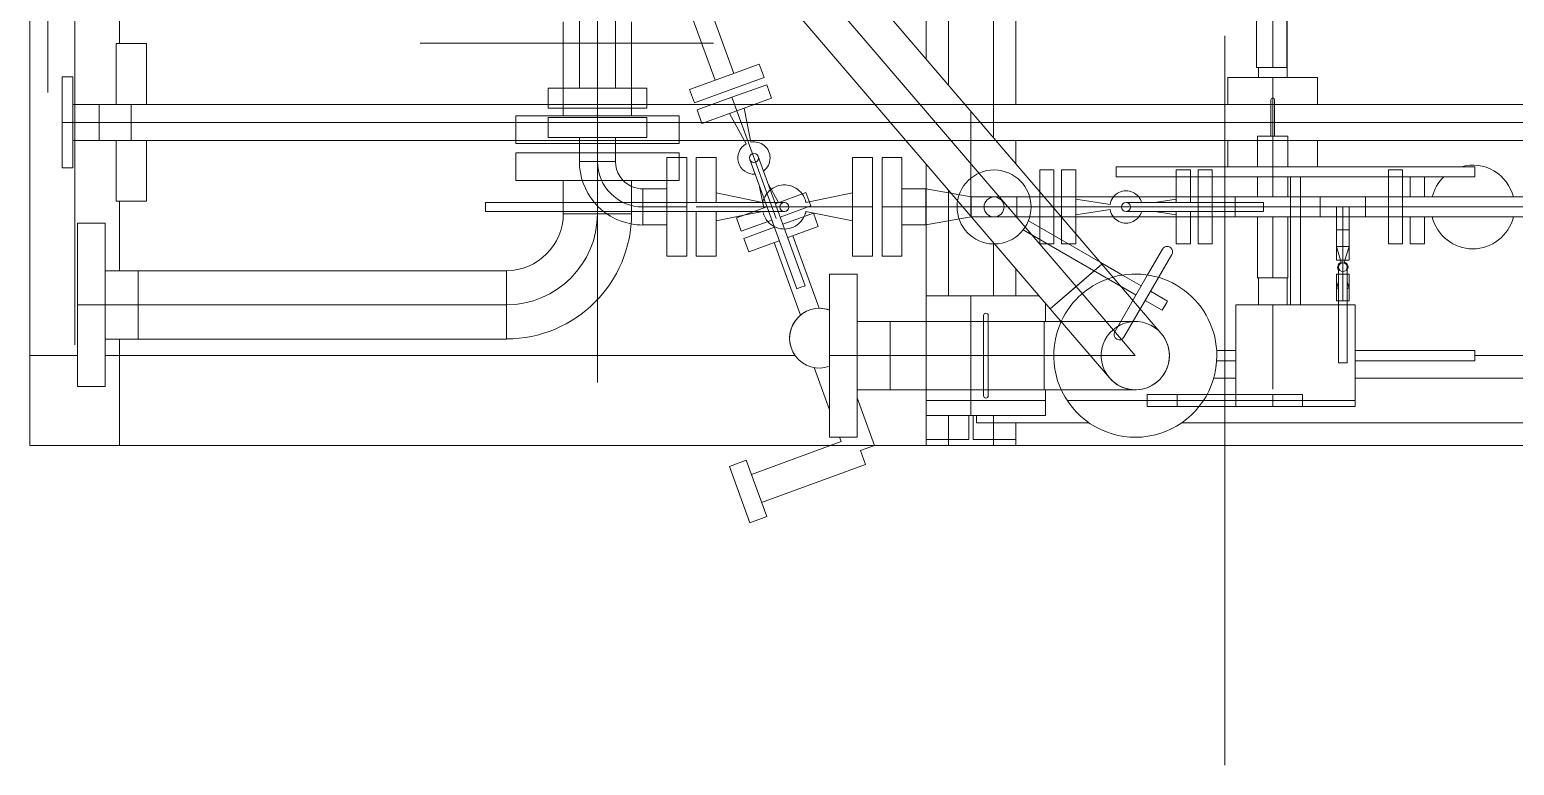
# Model space of a CAD drawing. Header units: inches. Extents: x -1128 to 651, y 96 to 845.
# Drawn here: x -1031.404 to -1029.162, y 727.012 to 728.122 of the extents above; entities that cross this region are included whole.
import ezdxf

# ---------------------------------------------------------------- set-up
doc = ezdxf.new("R2010")
doc.units = ezdxf.units.IN
doc.header["$MEASUREMENT"] = 0
doc.layers.add('EQUIPMENT LAYOUT-EMBED 1_DWG$0$Default', color=7, linetype='Continuous')
doc.layers.add('EQUIPMENT LAYOUT-EMBED 1_DWG$0$DwgTemplate', color=7, linetype='Continuous')
doc.layers.add('Layout', color=6, linetype='Continuous', lineweight=18)

# ---------------------------------------------------------------- blocks, each defined once
blk = doc.blocks.new('A$C55974CAD')
at = {"lineweight": 0}
blk.add_line((54.9723, 7.0556), (54.9723, 7.5465), dxfattribs=at)
at = {"layer": 'EQUIPMENT LAYOUT-EMBED 1_DWG$0$Default', "color": 7, "lineweight": 0}
for p, q in [((54.805, 7.3865), (54.805, 7.25)), ((54.851, 7.3865), (54.805, 7.3865)), ((54.851, 7.3865), (54.851, 7.25)), ((54.864, 7.3325), (54.864, 7.3071)), ((54.8973, 7.3325), (54.864, 7.3325)), ((54.8973, 7.3325), (54.8973, 7.3071)), ((55.0083, 7.3071), (54.851, 7.3071)), ((54.864, 7.3071), (54.864, 7.1928)), ((54.8973, 7.3071), (54.8973, 7.1928)), ((55.164, 7.2801), (54.8973, 7.2801)), ((54.805, 7.25), (54.805, 7.1134)), ((54.851, 7.25), (54.851, 7.1134)), ((55.164, 7.2198), (54.8973, 7.2198)), ((55.0083, 7.1928), (54.851, 7.1928)), ((54.864, 7.1928), (54.864, 7.1674)), ((54.8973, 7.1928), (54.8973, 7.1674)), ((54.8973, 7.1674), (54.864, 7.1674)), ((54.851, 7.1134), (54.805, 7.1134)), ((54.8951, 7.0957), (54.8727, 7.0875)), ((54.8727, 7.0875), (54.8939, 7.0294)), ((54.8951, 7.0957), (54.9163, 7.0375)), ((55.0294, 7.0965), (54.9106, 7.0532)), ((55.0408, 7.0651), (54.922, 7.0218)), ((54.9163, 7.0375), (54.9374, 6.9793)), ((54.8939, 7.0294), (54.9151, 6.9712)), ((54.9374, 6.9793), (54.9151, 6.9712))]:
    blk.add_line(p, q, dxfattribs=at)
at = {"layer": 'EQUIPMENT LAYOUT-EMBED 1_DWG$0$DwgTemplate', "color": 1, "lineweight": 0}
for p, q in [((54.3, 8.2), (54.45, 8.2)), ((54.3, 8.2), (54.3, 6.8591)), ((54.3, 8.2), (56.8, 8.2)), ((54.3, 8.05), (54.3, 8.2)), ((54.45, 8.2), (54.45, 8.12)), ((56.11, 8.1696), (54.89, 8.1696)), ((54.4807, 8.1243), (54.4682, 8.1243)), ((54.4807, 8.1243), (55.0808, 8.1243)), ((54.45, 8.0739), (54.45, 6.919)), ((54.3, 8.05), (54.4778, 8.05)), ((54.5921, 8.05), (54.7082, 8.05)), ((54.9718, 8.05), (55.0125, 8.05)), ((55.3635, 7.25), (54.405, 7.25)), ((54.3, 6.7866), (54.3, 6.7)), ((54.31, 6.7), (54.31, 6.6285)), ((54.35, 6.6625), (54.3, 6.6625)), ((54.7268, 6.6625), (54.55, 6.6625)), ((55.0475, 6.6625), (54.9024, 6.6625)), ((54.31, 6.6285), (54.35, 6.6285)), ((54.31, 6.55), (54.31, 6.6215)), ((54.31, 6.6215), (54.35, 6.6215)), ((54.3375, 6.4273), (54.3375, 6.6158)), ((54.3375, 6.6158), (54.35, 6.6158)), ((54.35, 6.5875), (54.3, 6.5875)), ((54.6393, 6.5875), (54.55, 6.5875)), ((55.0475, 6.5875), (54.8149, 6.5875)), ((54.3, 6.55), (54.31, 6.55)), ((54.31, 6.55), (54.3375, 6.55)), ((54.55, 6.55), (54.5955, 6.55)), ((54.7711, 6.55), (54.8098, 6.55)), ((54.8702, 6.55), (55.0125, 6.55)), ((54.3375, 1.5842), (54.3375, 6.2726)), ((54.4125, 6.2187), (54.4125, 6.182)), ((53.765, 6.2), (54.365, 6.2)), ((54.365, 6.2), (54.385, 6.2)), ((54.385, 6.2), (54.4415, 6.2)), ((54.4415, 6.2), (54.4585, 6.2)), ((54.4585, 6.2), (54.749, 6.2)), ((54.749, 6.2), (54.766, 6.2)), ((54.766, 6.2), (54.985, 6.2)), ((54.5803, 6.144), (54.535, 6.144)), ((54.9317, 6.144), (54.915, 6.144)), ((54.5803, 6.096), (54.535, 6.096)), ((55.0333, 6.096), (54.915, 6.096)), ((54.4125, 5.982), (54.4125, 1.5842)), ((54.45, 5.782), (54.45, 5.554))]:
    blk.add_line(p, q, dxfattribs=at)
at = {"layer": 'EQUIPMENT LAYOUT-EMBED 1_DWG$0$DwgTemplate', "color": 7, "lineweight": 0}
for p, q in [((54.84, 8.1455), (54.7638, 8.1455)), ((54.7638, 8.128), (54.7638, 8.1455)), ((54.84, 8.128), (54.7638, 8.128)), ((54.8098, 8.0835), (54.8098, 8.128)), ((54.84, 8.1455), (54.84, 8.0835)), ((54.9162, 8.1455), (54.84, 8.1455)), ((54.9162, 8.128), (54.84, 8.128)), ((54.8702, 8.0835), (54.8702, 8.128)), ((54.9162, 8.128), (54.9162, 8.1455)), ((54.535, 8.12), (54.3985, 8.12)), ((54.3985, 8.0739), (54.3985, 8.12)), ((54.535, 8.12), (54.535, 8.0184)), ((54.6715, 8.12), (54.535, 8.12)), ((54.6715, 8.0739), (54.6715, 8.12)), ((54.535, 8.0739), (54.3985, 8.0739)), ((54.4778, 8.0184), (54.4778, 8.0739)), ((54.6715, 8.0739), (54.535, 8.0739)), ((54.5921, 8.0184), (54.5921, 8.0739)), ((54.84, 8.0835), (54.8098, 8.0835)), ((54.8702, 8.0835), (54.8098, 8.0835)), ((54.8098, 8.0835), (54.8098, 7.3865)), ((54.8702, 8.0835), (54.84, 8.0835)), ((54.84, 7.3865), (54.84, 8.0835)), ((54.8702, 8.0835), (54.8702, 7.3325)), ((54.5921, 8.0184), (54.4778, 8.0184)), ((54.4778, 8.0184), (54.4778, 7.4024)), ((54.535, 8.0184), (54.4778, 8.0184)), ((54.535, 7.4024), (54.535, 8.0184)), ((54.5921, 8.0184), (54.535, 8.0184)), ((54.5921, 8.0184), (54.5921, 7.4024)), ((54.6911, 7.4372), (54.6986, 7.4372)), ((54.6911, 7.4372), (54.6911, 7.3071)), ((54.6986, 7.4372), (54.7061, 7.4372)), ((54.7061, 7.4372), (54.7061, 7.3071)), ((54.5921, 7.4024), (54.4778, 7.4024)), ((54.4778, 7.4024), (54.5921, 7.4024)), ((54.535, 7.4024), (54.535, 7.4024)), ((54.535, 7.4024), (54.535, 7.4024)), ((54.743, 7.25), (54.743, 7.3865)), ((54.743, 7.3865), (54.789, 7.3865)), ((54.789, 7.25), (54.789, 7.3865)), ((54.8098, 7.3865), (54.8098, 7.1134)), ((54.84, 7.1134), (54.84, 7.3865)), ((54.8147, 7.25), (54.8147, 7.3325)), ((54.8147, 7.3325), (54.848, 7.3325)), ((54.848, 7.25), (54.848, 7.3325)), ((54.8702, 7.3325), (54.8702, 7.1674)), ((54.6874, 7.1928), (54.6874, 7.3071)), ((54.6874, 7.25), (54.6874, 7.3071)), ((54.6874, 7.3071), (54.743, 7.3071)), ((54.6911, 7.3071), (54.6911, 7.1928)), ((54.7061, 7.3071), (54.7061, 7.1928)), ((54.864, 7.3071), (54.864, 7.1928)), ((54.8973, 7.3071), (54.8973, 7.1928)), ((54.7748, 7.2801), (54.7748, 7.2198)), ((54.7748, 7.25), (54.7748, 7.2801)), ((54.7748, 7.2801), (54.789, 7.2801)), ((54.789, 7.2801), (54.805, 7.2801)), ((54.805, 7.2801), (54.8147, 7.2801)), ((55.164, 7.2801), (54.8973, 7.2801)), ((54.6874, 7.1928), (54.6874, 7.25)), ((54.743, 7.1134), (54.743, 7.25)), ((54.7748, 7.2198), (54.7748, 7.25)), ((54.789, 7.1134), (54.789, 7.25)), ((54.8147, 7.1674), (54.8147, 7.25)), ((54.848, 7.1674), (54.848, 7.25)), ((54.7748, 7.2198), (54.789, 7.2198)), ((54.789, 7.2198), (54.805, 7.2198)), ((54.805, 7.2198), (54.8147, 7.2198)), ((55.164, 7.2198), (54.8973, 7.2198)), ((55.3471, 7.1942), (54.5285, 6.4925)), ((54.6874, 7.1928), (54.743, 7.1928)), ((54.6911, 7.1928), (54.6911, 6.9876)), ((54.7061, 7.1928), (54.7061, 6.9734)), ((54.6685, 7.1738), (54.6911, 7.1738)), ((54.6685, 7.1738), (54.6911, 7.1738)), ((54.6685, 7.1738), (54.6685, 7.134)), ((54.6911, 7.1738), (54.7061, 7.1738)), ((54.6911, 7.1738), (54.6986, 7.1738)), ((54.6986, 7.1738), (54.6986, 7.1738)), ((54.6986, 7.1738), (54.6986, 7.1738)), ((54.6986, 7.1006), (54.6986, 7.1738)), ((54.6986, 7.1738), (54.7061, 7.1738)), ((54.7061, 7.1738), (54.7288, 7.1738)), ((54.7061, 7.1738), (54.7288, 7.1738)), ((54.7288, 7.1738), (54.7288, 7.134)), ((54.8147, 7.1674), (54.848, 7.1674)), ((54.8702, 7.1674), (54.8702, 7.0575)), ((54.5657, 6.4492), (55.3843, 7.1508)), ((54.6161, 7.134), (54.6911, 7.134)), ((54.6161, 7.134), (54.6161, 7.1006)), ((54.6911, 7.134), (54.6986, 7.134)), ((54.6986, 7.134), (54.7061, 7.134)), ((54.7061, 7.134), (54.743, 7.134)), ((54.743, 7.134), (54.7812, 7.134)), ((54.7812, 7.134), (54.7812, 7.1134)), ((55.4215, 7.1074), (54.6029, 6.4058)), ((54.743, 7.1134), (54.789, 7.1134)), ((54.7812, 7.1134), (54.7812, 7.1006)), ((54.8098, 7.1134), (54.8098, 7.0042)), ((54.84, 7.0756), (54.84, 7.1134)), ((54.6161, 7.1006), (54.6911, 7.1006)), ((54.6911, 7.0846), (54.6161, 7.0846)), ((54.6161, 7.0513), (54.6161, 7.0846)), ((54.6911, 7.1006), (54.6986, 7.1006)), ((54.6986, 7.1006), (54.7061, 7.1006)), ((54.6986, 7.0846), (54.6986, 6.9719)), ((54.7061, 7.1006), (54.7812, 7.1006)), ((54.7812, 7.0846), (54.7061, 7.0846)), ((54.7812, 7.0513), (54.7812, 7.0846)), ((54.8384, 7.0751), (54.8608, 7.0832)), ((54.882, 7.025), (54.8608, 7.0832)), ((54.8596, 7.0169), (54.8384, 7.0751)), ((54.84, 7.0707), (54.84, 7.0756)), ((54.84, 7.0208), (54.84, 7.0707)), ((54.8702, 7.0575), (54.8702, 6.9879)), ((54.6911, 7.0513), (54.6161, 7.0513)), ((54.6847, 7.0053), (54.6753, 7.0513)), ((54.7812, 7.0513), (54.7061, 7.0513)), ((54.7061, 6.9738), (54.722, 7.0513)), ((54.6803, 7.0175), (54.6579, 7.0094)), ((54.6579, 7.0094), (54.6765, 6.9582)), ((54.882, 7.025), (54.6791, 6.9512)), ((54.6803, 7.0175), (54.6989, 6.9664)), ((54.8042, 7.0011), (54.8551, 7.0291)), ((54.84, 6.9999), (54.84, 7.0208)), ((54.8808, 6.9587), (54.8596, 7.0169)), ((54.9031, 6.9668), (54.882, 7.025)), ((54.5618, 6.9165), (54.778, 6.9952)), ((54.567, 6.9024), (54.7831, 6.9811)), ((54.6911, 6.9738), (54.6847, 7.0053)), ((54.6911, 6.9876), (54.6911, 6.9372)), ((54.807, 6.9933), (54.864, 7.0047)), ((54.8098, 7.0042), (54.8098, 6.9939)), ((54.8098, 6.9939), (54.8098, 6.7337)), ((54.84, 6.7595), (54.84, 6.9999)), ((54.8702, 6.9879), (54.8702, 6.7854)), ((54.7324, 6.9786), (54.697, 6.9716)), ((54.6986, 6.9719), (54.6986, 6.8974)), ((54.7375, 6.9645), (54.7059, 6.9471)), ((54.7061, 6.9734), (54.7061, 6.9472)), ((54.8808, 6.9587), (54.9031, 6.9668)), ((54.6816, 6.9441), (54.7003, 6.893)), ((54.704, 6.9523), (54.7226, 6.9011)), ((54.7061, 6.9472), (54.7061, 6.9464)), ((54.7061, 6.9464), (54.7061, 6.9372)), ((54.5644, 6.9094), (54.5618, 6.9165)), ((54.567, 6.9024), (54.5644, 6.9094)), ((54.6913, 6.9011), (54.6753, 6.8231)), ((54.6986, 6.8974), (54.6986, 6.7897)), ((54.7226, 6.9011), (54.7003, 6.893)), ((54.706, 6.9011), (54.7072, 6.8955)), ((54.7072, 6.8955), (54.722, 6.8231)), ((54.45, 6.8615), (54.3135, 6.8615)), ((54.3135, 6.8155), (54.3135, 6.8615)), ((54.45, 6.8615), (54.45, 6.7599)), ((54.5865, 6.8615), (54.45, 6.8615)), ((54.5865, 6.8155), (54.5865, 6.8615)), ((54.45, 6.8155), (54.3135, 6.8155)), ((54.3928, 6.7599), (54.3928, 6.8155)), ((54.5865, 6.8155), (54.45, 6.8155)), ((54.5071, 6.7599), (54.5071, 6.8155)), ((54.6161, 6.8231), (54.6986, 6.8231)), ((54.6161, 6.8231), (54.6161, 6.7897)), ((54.6986, 6.8231), (54.7812, 6.8231)), ((54.7812, 6.8231), (54.7812, 6.7897)), ((54.6161, 6.7897), (54.6986, 6.7897)), ((54.6986, 6.7897), (54.7812, 6.7897)), ((54.8702, 6.7854), (54.8702, 6.5875)), ((54.5071, 6.7599), (54.3928, 6.7599)), ((54.3928, 6.7599), (54.3928, 6.604)), ((54.45, 6.7599), (54.3928, 6.7599)), ((54.45, 6.604), (54.45, 6.7599)), ((54.5071, 6.7599), (54.45, 6.7599)), ((54.5071, 6.7599), (54.5071, 6.604)), ((54.6986, 6.7737), (54.6161, 6.7737)), ((54.6161, 6.7404), (54.6161, 6.7737)), ((54.6986, 6.7737), (54.6986, 6.7006)), ((54.7812, 6.7737), (54.6986, 6.7737)), ((54.7812, 6.7404), (54.7812, 6.7737)), ((54.84, 6.5875), (54.84, 6.7595)), ((54.6986, 6.7404), (54.6161, 6.7404)), ((54.6685, 6.7006), (54.6685, 6.7404)), ((54.7812, 6.7404), (54.6986, 6.7404)), ((54.7288, 6.7006), (54.7288, 6.7404)), ((54.8098, 6.7337), (54.8098, 6.5831)), ((54.6986, 6.7006), (54.6685, 6.7006)), ((54.6752, 6.6625), (54.6685, 6.7006)), ((54.6986, 6.7006), (54.6685, 6.7006)), ((54.6986, 6.7006), (54.6986, 6.6625)), ((54.7288, 6.7006), (54.6986, 6.7006)), ((54.7288, 6.7006), (54.6986, 6.7006)), ((54.7288, 6.7006), (54.7221, 6.6625)), ((54.6819, 6.6244), (54.6752, 6.6625)), ((54.6986, 6.6625), (54.6986, 6.6244)), ((54.7221, 6.6625), (54.7153, 6.6244)), ((54.6986, 6.6244), (54.6819, 6.6244)), ((54.6986, 6.6244), (54.6819, 6.6244)), ((54.6819, 6.5863), (54.6819, 6.6244)), ((54.7153, 6.6244), (54.6986, 6.6244)), ((54.6986, 6.6244), (54.6986, 6.6244)), ((54.6986, 6.6244), (54.6986, 6.5863)), ((54.7153, 6.6244), (54.6986, 6.6244)), ((54.7153, 6.5863), (54.7153, 6.6244)), ((54.3928, 6.604), (54.3928, 6.596)), ((54.3928, 6.596), (54.3928, 6.5024)), ((54.45, 6.596), (54.45, 6.604)), ((54.45, 6.5024), (54.45, 6.596)), ((54.5071, 6.604), (54.5071, 6.596)), ((54.5071, 6.596), (54.5071, 6.5024)), ((54.6819, 6.5482), (54.6819, 6.5863)), ((54.6986, 6.5863), (54.6986, 6.5482)), ((54.7153, 6.5863), (54.7153, 6.5482)), ((54.84, 6.123), (54.84, 6.5875)), ((54.8702, 6.5875), (54.8702, 6.123)), ((54.8098, 6.5831), (54.8098, 6.1454)), ((54.5512, 6.3488), (54.6603, 6.5377)), ((54.7153, 6.5482), (54.6819, 6.5482)), ((54.6819, 6.5482), (54.6986, 6.5482)), ((54.6819, 6.4735), (54.6819, 6.5482)), ((54.6986, 6.5482), (54.6986, 6.5482)), ((54.6986, 6.5482), (54.6986, 6.5482)), ((54.6986, 6.5482), (54.6986, 6.4878)), ((54.6986, 6.5482), (54.7153, 6.5482)), ((54.7153, 6.5021), (54.7153, 6.5482)), ((54.6064, 6.4088), (54.6757, 6.5288)), ((54.6367, 6.51), (54.6986, 6.51)), ((54.6367, 6.51), (54.6367, 6.4862)), ((54.6986, 6.51), (54.7245, 6.51)), ((54.7245, 6.51), (54.7606, 6.51)), ((54.7606, 6.51), (54.7606, 6.4862)), ((54.5071, 6.5024), (54.3928, 6.5024)), ((54.3928, 6.5024), (54.45, 6.5024)), ((54.3928, 6.5024), (54.3928, 6.474)), ((54.4128, 6.3934), (54.5285, 6.4925)), ((54.45, 6.5024), (54.45, 6.5024)), ((54.45, 6.5024), (54.45, 6.5024)), ((54.45, 6.4865), (54.45, 6.5024)), ((54.45, 6.5024), (54.5071, 6.5024)), ((54.45, 6.35), (54.45, 6.4865)), ((54.5071, 6.4742), (54.5071, 6.5024)), ((54.6029, 6.4058), (54.5285, 6.4925)), ((54.5657, 6.4492), (54.5285, 6.4925)), ((54.6367, 6.4862), (54.6986, 6.4862)), ((54.6986, 6.4878), (54.6986, 6.0905)), ((54.6986, 6.4862), (54.7153, 6.4862)), ((54.7153, 6.0905), (54.7153, 6.5021)), ((54.7153, 6.4862), (54.7606, 6.4862)), ((54.3928, 6.474), (54.3928, 6.35)), ((54.5071, 6.35), (54.5071, 6.4742)), ((54.6819, 6.4735), (54.6367, 6.4735)), ((54.6367, 6.4497), (54.6367, 6.4735)), ((54.6986, 6.4735), (54.6819, 6.4735)), ((54.6819, 6.4735), (54.6819, 6.4735)), ((54.6819, 6.0905), (54.6819, 6.4735)), ((54.7153, 6.4735), (54.6986, 6.4735)), ((54.7606, 6.4735), (54.7153, 6.4735)), ((54.7606, 6.4497), (54.7606, 6.4735)), ((54.5657, 6.4492), (54.45, 6.35)), ((54.5657, 6.4491), (54.5657, 6.4492)), ((54.6029, 6.4058), (54.5657, 6.4492)), ((54.5657, 6.4491), (54.5657, 6.4491)), ((54.6542, 6.4497), (54.6367, 6.4497)), ((54.6819, 6.4497), (54.6542, 6.4497)), ((54.6986, 6.4497), (54.6819, 6.4497)), ((54.6945, 6.3922), (54.6856, 6.4497)), ((54.7153, 6.4497), (54.6986, 6.4497)), ((54.7028, 6.3922), (54.7117, 6.4497)), ((54.7606, 6.4497), (54.7153, 6.4497)), ((54.6029, 6.4058), (54.4872, 6.3066)), ((54.5848, 6.3714), (54.6064, 6.4088)), ((54.5809, 6.3111), (54.4808, 6.3689)), ((54.4897, 6.3843), (54.5849, 6.3293)), ((54.5666, 6.3399), (54.5848, 6.3714)), ((54.6911, 6.1355), (54.6911, 6.3655)), ((54.7061, 6.1355), (54.7061, 6.3655)), ((54.749, 6.382), (54.749, 5.782)), ((54.766, 6.382), (54.749, 6.382)), ((54.766, 6.382), (54.766, 5.782)), ((54.365, 6.33), (54.365, 6.28)), ((54.365, 6.33), (54.365, 6.28)), ((54.385, 6.33), (54.365, 6.33)), ((54.385, 6.33), (54.365, 6.33)), ((54.385, 6.28), (54.385, 6.33)), ((54.385, 6.33), (54.385, 6.28)), ((54.5258, 6.3048), (54.5424, 6.3334)), ((54.5412, 6.2959), (54.5578, 6.3245)), ((54.6193, 6.2889), (54.5809, 6.3111)), ((54.5849, 6.3293), (54.6282, 6.3043)), ((54.6911, 6.3171), (54.6856, 6.2814)), ((54.7061, 6.3171), (54.7117, 6.2814)), ((54.539, 6.2972), (54.5258, 6.3048)), ((54.5412, 6.2959), (54.539, 6.2972)), ((54.365, 6.28), (54.385, 6.28)), ((54.365, 6.28), (54.385, 6.28)), ((54.365, 6.28), (54.365, 6.2431)), ((54.365, 6.2431), (54.365, 6.28)), ((54.385, 6.28), (54.365, 6.28)), ((54.385, 6.2299), (54.385, 6.28)), ((54.385, 6.2299), (54.385, 6.28)), ((54.6367, 6.2814), (54.6819, 6.2814)), ((54.6367, 6.2814), (54.6367, 6.2576)), ((54.6819, 6.2814), (54.6911, 6.2814)), ((54.7061, 6.2814), (54.7153, 6.2814)), ((54.7153, 6.2814), (54.749, 6.2814)), ((54.749, 6.2814), (54.7606, 6.2814)), ((54.7606, 6.2814), (54.7606, 6.2576)), ((54.6367, 6.2576), (54.6819, 6.2576)), ((54.6819, 6.2449), (54.6367, 6.2449)), ((54.6367, 6.2211), (54.6367, 6.2449)), ((54.6819, 6.2576), (54.6911, 6.2576)), ((54.6986, 6.2449), (54.6819, 6.2449)), ((54.7153, 6.2449), (54.6986, 6.2449)), ((54.7061, 6.2576), (54.7153, 6.2576)), ((54.7153, 6.2576), (54.749, 6.2576)), ((54.749, 6.2449), (54.7153, 6.2449)), ((54.749, 6.2576), (54.7606, 6.2576)), ((54.7606, 6.2449), (54.749, 6.2449)), ((54.7606, 6.2211), (54.7606, 6.2449)), ((54.4415, 6.182), (54.4415, 6.2137)), ((54.4585, 6.182), (54.4585, 6.2137)), ((54.6819, 6.2211), (54.6367, 6.2211)), ((54.6986, 6.2211), (54.6819, 6.2211)), ((54.7153, 6.2211), (54.6986, 6.2211)), ((54.749, 6.2211), (54.7153, 6.2211)), ((54.7606, 6.2211), (54.749, 6.2211)), ((54.535, 6.182), (54.365, 6.182)), ((54.365, 5.982), (54.365, 6.182)), ((54.385, 6.12), (54.385, 6.182)), ((54.385, 6.12), (54.385, 6.182)), ((54.535, 5.982), (54.535, 6.182)), ((54.6819, 6.1829), (54.7153, 6.1829)), ((54.6986, 6.1829), (54.6819, 6.1829)), ((54.7153, 6.1829), (54.6986, 6.1829)), ((54.8098, 6.1454), (54.8098, 6.0946)), ((54.385, 6.12), (54.365, 6.12)), ((54.385, 6.12), (54.365, 6.12)), ((54.385, 6.12), (54.365, 6.12)), ((54.385, 6.07), (54.385, 6.12)), ((54.385, 6.07), (54.385, 6.12)), ((54.6986, 6.1355), (54.6911, 6.1355)), ((54.7061, 6.1355), (54.6986, 6.1355)), ((54.84, 6.117), (54.84, 6.123)), ((54.84, 5.6761), (54.84, 6.117)), ((54.8702, 6.123), (54.8702, 6.117)), ((54.8702, 6.117), (54.8702, 5.6761)), ((54.749, 6.0905), (54.535, 6.0905)), ((54.6819, 6.0735), (54.6819, 6.0905)), ((54.6986, 6.0905), (54.6986, 6.0735)), ((54.7153, 6.0735), (54.7153, 6.0905)), ((54.8098, 6.0946), (54.8098, 5.6761)), ((54.365, 6.07), (54.385, 6.07)), ((54.365, 6.07), (54.385, 6.07)), ((54.749, 6.0735), (54.535, 6.0735)), ((54.6819, 5.2375), (54.6819, 6.0735)), ((54.6986, 6.0735), (54.6986, 5.2375)), ((54.7153, 5.2375), (54.7153, 6.0735)), ((54.7153, 6.0408), (54.6819, 6.0408)), ((54.6819, 6.0408), (54.7153, 6.0408)), ((54.5417, 6.0102), (54.5417, 6.0134)), ((54.5417, 6.0134), (54.5861, 6.0134)), ((54.5631, 6.0134), (54.5631, 6.0102)), ((54.5735, 6.0102), (54.5631, 6.0134)), ((54.5861, 6.0102), (54.5861, 6.0134)), ((54.6097, 6.0134), (54.6097, 5.9921)), ((54.6097, 6.0134), (54.6605, 6.0134)), ((54.6097, 6.0064), (54.6327, 6.0134)), ((54.6327, 5.9921), (54.6327, 6.0134)), ((54.6605, 6.0134), (54.6605, 5.9921)), ((54.6605, 6.0027), (54.6605, 6.0134)), ((54.6819, 6.0134), (54.6605, 6.0134)), ((54.6986, 6.0134), (54.6819, 6.0134)), ((54.4379, 6.0027), (54.4379, 6.0102)), ((54.4379, 6.0102), (54.535, 6.0102)), ((54.4379, 5.9952), (54.4379, 6.0027)), ((54.4379, 5.9952), (54.535, 5.9952)), ((54.535, 6.0102), (54.5979, 6.0102)), ((54.535, 5.9952), (54.5979, 5.9952)), ((54.5417, 6.0027), (54.5417, 6.0102)), ((54.5417, 6.0027), (54.5861, 6.0027)), ((54.5417, 5.9952), (54.5417, 6.0027)), ((54.5417, 5.9921), (54.5417, 5.9952)), ((54.5417, 5.9921), (54.5861, 5.9921)), ((54.5631, 5.9952), (54.5631, 5.9921)), ((54.5735, 5.9952), (54.5631, 5.9921)), ((54.5861, 6.0027), (54.5861, 6.0102)), ((54.6097, 6.0027), (54.5861, 6.0027)), ((54.5861, 6.0027), (54.5861, 6.0027)), ((54.5861, 6.0027), (54.5861, 6.0027)), ((54.5861, 5.9952), (54.5861, 6.0027)), ((54.5861, 5.9921), (54.5861, 5.9952)), ((54.6063, 6.0053), (54.6097, 6.0064)), ((54.6063, 6.0002), (54.6097, 5.9991)), ((54.6327, 6.0027), (54.6097, 6.0027)), ((54.6097, 5.9991), (54.6327, 5.9921)), ((54.6097, 5.9921), (54.6605, 5.9921)), ((54.6605, 6.0027), (54.6327, 6.0027)), ((54.6605, 6.0027), (54.6606, 6.0027)), ((54.6819, 6.0027), (54.6605, 6.0027)), ((54.6605, 5.9921), (54.6605, 6.0027)), ((54.6605, 5.9921), (54.6819, 5.9921)), ((54.6606, 6.0027), (54.6606, 6.0027)), ((54.6986, 6.0027), (54.6819, 6.0027)), ((54.6819, 5.9921), (54.6986, 5.9921)), ((54.535, 5.982), (54.365, 5.982)), ((54.4415, 5.782), (54.4415, 5.982)), ((54.4585, 5.782), (54.4585, 5.982)), ((54.7153, 5.9646), (54.6819, 5.9646)), ((54.6819, 5.9646), (54.6986, 5.9646)), ((54.6986, 5.9646), (54.7153, 5.9646)), ((54.6367, 5.9265), (54.6819, 5.9265)), ((54.6367, 5.9265), (54.6367, 5.9027)), ((54.6819, 5.9265), (54.6986, 5.9265)), ((54.6986, 5.9265), (54.7153, 5.9265)), ((54.7153, 5.9265), (54.749, 5.9265)), ((54.749, 5.9265), (54.7606, 5.9265)), ((54.7606, 5.9265), (54.7606, 5.9027)), ((54.6367, 5.9027), (54.6819, 5.9027)), ((54.6819, 5.9027), (54.6986, 5.9027)), ((54.6986, 5.9027), (54.7153, 5.9027)), ((54.7153, 5.9027), (54.749, 5.9027)), ((54.749, 5.9027), (54.7606, 5.9027)), ((54.4585, 5.782), (54.4415, 5.782)), ((54.766, 5.782), (54.749, 5.782))]:
    blk.add_line(p, q, dxfattribs=at)
at = {"layer": 'EQUIPMENT LAYOUT-EMBED 1_DWG$0$DwgTemplate', "color": 3, "lineweight": 0}
for p, q in [((54.8098, 8.0554), (54.7082, 8.0554)), ((54.7082, 8.0554), (54.7082, 8.0046)), ((54.9718, 8.0554), (54.8702, 8.0554)), ((54.9718, 8.0046), (54.9718, 8.0554)), ((54.8702, 8.03), (54.8098, 8.03)), ((54.8098, 8.0046), (54.7082, 8.0046)), ((54.9718, 8.0046), (54.8702, 8.0046)), ((54.35, 6.5), (54.35, 6.7)), ((54.55, 6.511), (54.55, 6.7)), ((54.383, 6.604), (54.517, 6.604)), ((54.517, 6.596), (54.383, 6.596)), ((54.35, 6.5), (54.3928, 6.5)), ((54.5071, 6.5), (54.5372, 6.5)), ((54.8098, 6.195), (54.766, 6.195)), ((54.915, 6.195), (54.8702, 6.195)), ((54.915, 6.195), (54.915, 6.045)), ((54.6819, 6.1454), (54.5803, 6.1454)), ((54.5803, 6.1454), (54.5803, 6.0946)), ((54.749, 6.1454), (54.7153, 6.1454)), ((54.8169, 6.1454), (54.766, 6.1454)), ((54.8169, 6.0946), (54.8169, 6.1454)), ((54.9317, 6.1471), (54.9317, 6.0963)), ((54.9317, 6.1471), (55.0333, 6.1471)), ((54.8169, 6.123), (54.878, 6.123)), ((54.878, 6.117), (54.8169, 6.117)), ((54.6819, 6.0946), (54.5803, 6.0946)), ((54.749, 6.0946), (54.7153, 6.0946)), ((54.8169, 6.0946), (54.766, 6.0946)), ((55.0333, 6.0963), (54.9317, 6.0963)), ((54.8098, 6.045), (54.766, 6.045)), ((54.915, 6.045), (54.8702, 6.045))]:
    blk.add_line(p, q, dxfattribs=at)
at = {"layer": 'EQUIPMENT LAYOUT-EMBED 1_DWG$0$DwgTemplate', "color": 5, "lineweight": 0}
for p, q in [((54.805, 7.3865), (54.805, 7.25)), ((54.851, 7.3865), (54.805, 7.3865)), ((54.851, 7.3865), (54.851, 7.25)), ((54.864, 7.3325), (54.864, 7.3071)), ((54.8973, 7.3325), (54.864, 7.3325)), ((54.8973, 7.3325), (54.8973, 7.3071)), ((55.0083, 7.3071), (54.851, 7.3071)), ((54.805, 7.25), (54.805, 7.1134)), ((54.851, 7.25), (54.851, 7.1134)), ((55.0083, 7.1928), (54.851, 7.1928)), ((54.864, 7.1928), (54.864, 7.1674)), ((54.8973, 7.1928), (54.8973, 7.1674)), ((54.8973, 7.1674), (54.864, 7.1674)), ((54.851, 7.1134), (54.805, 7.1134)), ((54.8951, 7.0957), (54.8727, 7.0875)), ((54.8727, 7.0875), (54.8939, 7.0294)), ((54.8951, 7.0957), (54.9163, 7.0375)), ((55.0294, 7.0965), (54.9106, 7.0532)), ((55.0408, 7.0651), (54.922, 7.0218)), ((54.9163, 7.0375), (54.9374, 6.9793)), ((54.2647, 7.0292), (54.1707, 6.995)), ((54.275, 7.001), (54.2647, 7.0292)), ((54.8939, 7.0294), (54.9151, 6.9712)), ((54.1707, 6.995), (54.181, 6.9668)), ((54.181, 6.9668), (54.275, 7.001)), ((54.2515, 6.9924), (54.3062, 6.8421)), ((54.6236, 6.9969), (54.646, 7.005)), ((54.6422, 6.9457), (54.6236, 6.9969)), ((54.6646, 6.9539), (54.646, 7.005)), ((54.646, 7.005), (54.646, 7.005)), ((54.2045, 6.9753), (54.2678, 6.8015)), ((54.9374, 6.9793), (54.9151, 6.9712)), ((54.5178, 6.9102), (54.6391, 6.9544)), ((54.6659, 6.8805), (54.6473, 6.9316)), ((54.6883, 6.8887), (54.6697, 6.9398)), ((54.5292, 6.8789), (54.6505, 6.923)), ((54.43, 6.8871), (54.3596, 6.8615)), ((54.6659, 6.8805), (54.6883, 6.8887)), ((54.6883, 6.8887), (54.6883, 6.8887)), ((54.3135, 6.8447), (54.3062, 6.8421)), ((54.2678, 6.8015), (54.2913, 6.81)), ((54.2913, 6.81), (54.2998, 6.7865)), ((54.3793, 6.8155), (54.2998, 6.7865)), ((54.365, 6.2431), (54.365, 6.182)), ((54.365, 6.182), (54.365, 6.2431)), ((54.385, 6.182), (54.385, 6.2299)), ((54.385, 6.182), (54.385, 6.2299)), ((54.6819, 5.89), (54.6367, 5.89)), ((54.6367, 5.8662), (54.6367, 5.89)), ((54.749, 5.89), (54.7153, 5.89)), ((54.6819, 5.8662), (54.6367, 5.8662)), ((54.749, 5.8662), (54.7153, 5.8662))]:
    blk.add_line(p, q, dxfattribs=at)
at = {"layer": 'EQUIPMENT LAYOUT-EMBED 1_DWG$0$DwgTemplate', "color": 9, "lineweight": 0}
for p, q in [((54.3, 6.8591), (54.3, 6.7866)), ((54.375, 6.7), (54.375, 6.5)), ((54.55, 6.625), (54.35, 6.625)), ((54.8586, 6.625), (54.683, 6.625)), ((54.375, 6.4641), (54.375, 5.982)), ((54.535, 6.12), (54.3937, 6.12)), ((54.6819, 6.12), (54.5803, 6.12)), ((54.915, 6.12), (54.7153, 6.12)), ((55.05, 6.12), (54.9317, 6.12))]:
    blk.add_line(p, q, dxfattribs=at)
at = {"layer": 'EQUIPMENT LAYOUT-EMBED 1_DWG$0$DwgTemplate', "color": 54, "lineweight": 0}
for p, q in [((54.7705, 6.7), (54.3, 6.7)), ((54.3, 6.7), (54.3, 3.1456)), ((56.2755, 6.7), (54.9461, 6.7))]:
    blk.add_line(p, q, dxfattribs=at)
at = {"layer": 'EQUIPMENT LAYOUT-EMBED 1_DWG$0$DwgTemplate', "color": 7, "lineweight": 0}
for centre, radius in [((54.7805, 6.9881), 0.0075), ((54.6986, 6.9372), 0.0075), ((54.6986, 6.5863), 0.0167), ((54.6986, 6.3655), 0.0075), ((54.5979, 6.0027), 0.0075)]:
    blk.add_circle(centre, radius, dxfattribs=at)
for centre, radius, start, end in [((54.6874, 7.4024), 0.2095, 180, 270), ((54.6874, 7.4024), 0.1524, 180, 270), ((54.6874, 7.4024), 0.0953, 180, 270), ((54.7748, 7.1738), 0.1064, 90, 169.301), ((54.7748, 7.1738), 0.0762, 90, 180), ((54.7748, 7.1738), 0.046, 90, 155.5567), ((54.7748, 7.1738), 0.1064, 169.301, 180), ((54.7748, 7.1738), 0.046, 155.5567, 180), ((54.7805, 6.9881), 0.027, 28.7943, 183.8647), ((54.7805, 6.9881), 0.027, 270, 11.2057), ((54.6986, 6.9372), 0.0369, 131.6371, 152.0864), ((54.6986, 6.9372), 0.0369, 101.7395, 131.6371), ((54.6986, 6.9372), 0.0369, 36.8989, 78.2605), ((54.6986, 6.9372), 0.0369, 306.0811, 36.8989), ((54.7805, 6.9881), 0.027, 216.1353, 270), ((54.6986, 6.9372), 0.0369, 152.0864, 244.5044), ((54.6986, 6.9372), 0.0369, 281.5612, 306.0811), ((54.6986, 6.9372), 0.0369, 244.5044, 258.4388), ((54.6986, 6.5863), 0.0619, 270, 178.8913), ((54.6986, 6.5863), 0.0619, 178.8913, 180.8936), ((54.6986, 6.5863), 0.0619, 180.8936, 270), ((54.6986, 6.5863), 0.0167, 0, 180), ((54.45, 6.35), 0.1365, 65.3478, 270), ((54.45, 6.35), 0.1365, 15.8548, 65.3478), ((54.45, 6.35), 0.0571, 130.6013, 310.6013), ((54.45, 6.35), 0.0571, 130.6013, 270), ((54.45, 6.35), 0.0571, 310.6013, 130.6013), ((54.45, 6.35), 0.1365, 270, 15.8548), ((54.4852, 6.3766), 0.00889, 60, 240), ((54.6986, 6.3655), 0.027, 128.2303, 231.7697), ((54.6986, 6.3655), 0.027, 98.7943, 128.2303), ((54.6986, 6.3655), 0.027, 51.7697, 81.2057), ((54.6986, 6.3655), 0.027, 308.2303, 51.7697), ((54.6986, 6.3655), 0.027, 231.7697, 253.8647), ((54.6986, 6.3655), 0.027, 286.1353, 308.2303), ((54.45, 6.35), 0.0571, 270, 310.6013), ((54.6238, 6.2966), 0.00889, 240, 60), ((54.5979, 6.0027), 0.0087, 17.0439, 120.4447), ((54.5979, 6.0027), 0.0087, 239.5553, 270), ((54.5979, 6.0027), 0.0087, 270, 342.9561)]:
    blk.add_arc(centre, radius, start, end, dxfattribs=at)
at = {"layer": 'EQUIPMENT LAYOUT-EMBED 1_DWG$0$DwgTemplate', "color": 5, "lineweight": 0}
for centre, radius, start, end in [((54.4792, 6.8784), 0.05, 340.2289, 199.7711), ((54.4792, 6.8784), 0.05, 39.5123, 110.0026), ((54.4792, 6.8784), 0.05, 340.227, 0.4877), ((54.6986, 5.7852), 0.07, 103.8027, 256.1973), ((54.6986, 5.7852), 0.07, 44.0021, 76.1973), ((54.6986, 5.7852), 0.07, 283.8027, 15.8098)]:
    blk.add_arc(centre, radius, start, end, dxfattribs=at)
at = {"layer": 'EQUIPMENT LAYOUT-EMBED 1_DWG$0$DwgTemplate', "color": 3, "lineweight": 0}
for centre, radius, start, end in [((54.383, 6.6), 0.004, 90, 270), ((54.517, 6.6), 0.004, 270, 90), ((54.878, 6.12), 0.003, 270, 90)]:
    blk.add_arc(centre, radius, start, end, dxfattribs=at)

msp = doc.modelspace()

# ---------------------------------------------------------------- block references
at = {"layer": 'Layout', "xscale": 0.9025, "yscale": 0.9025, "zscale": 0.9025, "rotation": 90}
msp.add_blockref('A$C55974CAD', (-1024.0033, 678.4893), dxfattribs=at)

doc.saveas('drawing.dxf')
